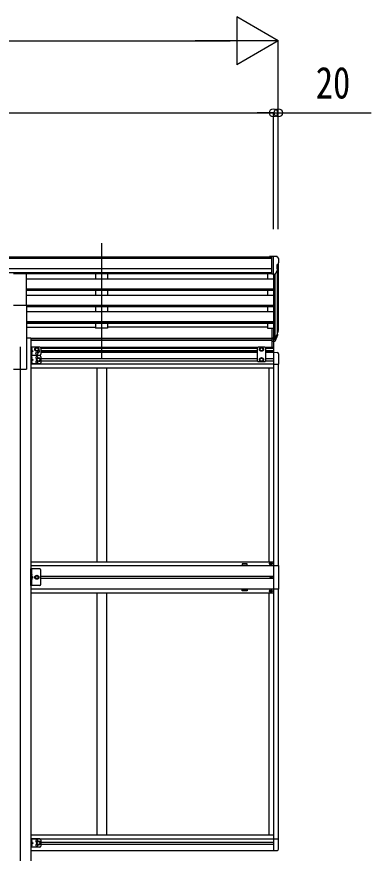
# Model space of a CAD drawing. Units: millimetres, scale not verified. Extents: x -16820 to 16820, y -11880 to 11880.
# Drawn here: x -1025 to 452, y -6082 to -2600 of the extents above; entities that cross this region are included whole.
import ezdxf
from ezdxf.enums import TextEntityAlignment as Align

# ---------------------------------------------------------------- set-up
doc = ezdxf.new("R2010")
doc.units = ezdxf.units.MM
doc.header["$LTSCALE"] = 60
for name, color, linetype in [('0-3_YKK_12', 2, 'Continuous'), ('0-4_YKK_13', 4, 'Continuous'), ('0-5_YKK_A1', 4, 'Continuous'), ('0-6_YKK_D', 6, 'Continuous')]:
    doc.layers.add(name, color=color, linetype=linetype)
doc.styles.add('ＭＳ ゴシック', font='')
doc.styles.get('ＭＳ ゴシック').set_extended_font_data('MS Gothic')

msp = doc.modelspace()

# ---------------------------------------------------------------- linework, layer by layer
at = {"layer": '0-3_YKK_12'}
for p, q in [((-670.92, -3542.97), (-670.92, -4020.49)), ((-1010.92, -3973.81), (-1010.92, -6917.37))]:
    msp.add_line(p, q, dxfattribs=at)
at = {"layer": '0-4_YKK_13'}
for p, q in [((38.58, -3598.72), (28.58, -3598.8)), ((28.58, -3600.32), (28.58, -3598.8)), ((38.58, -3670.7), (38.58, -3598.72)), ((57.08, -3598.72), (38.58, -3598.72)), ((45.08, -3671.7), (45.08, -3598.72)), ((57.08, -3598.72), (59.41, -3598.86)), ((60.17, -3599.28), (64.24, -3605.09)), ((67.08, -3608.09), (67.08, -3608.72)), ((52.7, -3669.89), (61.71, -3654.29)), ((59.08, -3633.23), (59.08, -3649.51)), ((64.55, -3629.9), (59.23, -3632.97)), ((-1038.42, -3669.35), (-983.42, -3669.35)), ((-983.42, -3801.14), (-983.42, -3669.35)), ((38.58, -3670.7), (45.08, -3670.7)), ((45.08, -3671.7), (50.29, -3671.38)), ((-1038.42, -3801.14), (-983.42, -3801.14)), ((38.58, -3896.1), (38.58, -3950.13)), ((38.58, -3896.1), (45.08, -3896.1)), ((45.08, -3896.1), (45.08, -3950.87)), ((51.51, -3940.45), (59.27, -3925.05)), ((60.72, -3925.4), (52.52, -3941.58)), ((61.33, -3925.97), (52.52, -3949.51)), ((63.38, -3908.91), (60.11, -3915.97)), ((63.98, -3910.29), (60.11, -3918.23)), ((61.67, -3921.56), (61.33, -3925.97)), ((38.58, -3936.23), (45.08, -3936.23)), ((38.58, -3941.11), (45.08, -3941.11)), ((38.58, -3950.13), (45.08, -3950.13)), ((39.58, -3976.39), (39.58, -3947.05)), ((45.08, -3941.13), (50.21, -3941.13)), ((45.08, -3942.94), (49.92, -3942.94)), ((45.08, -3947.05), (45.08, -3996.9)), ((45.08, -3950.87), (49.92, -3950.87)), ((46.58, -3996.9), (46.58, -3947.87)), ((-965.72, -3975.39), (-965.72, -4010.39)), ((-928.72, -3975.39), (-965.72, -3975.39)), ((-963.22, -3975.39), (-963.22, -4010.39)), ((-962.72, -3987.89), (-963.22, -3987.8)), ((-963.22, -3992.89), (-956.22, -3992.89)), ((-962.72, -3979.89), (-961.92, -3980.03)), ((-962.72, -3987.89), (-961.92, -3987.75)), ((-962.72, -3997.89), (-961.92, -3998.03)), ((-923.72, -3980.39), (-923.72, -4005.39)), ((-18.42, -3975.39), (-22.42, -3979.39)), ((-22.42, -3979.39), (-22.42, -4032.89)), ((8.58, -3975.39), (-18.42, -3975.39)), ((8.58, -3975.39), (12.58, -3979.39)), ((12.58, -4032.89), (12.58, -3979.39)), ((45.08, -3996.89), (60.37, -3997.69)), ((65.58, -4003.19), (65.58, -4046.09)), ((-928.72, -4010.39), (-965.72, -4010.39)), ((-928.72, -4010.39), (-965.72, -4010.39)), ((-965.72, -4010.39), (-965.72, -4045.39)), ((-962.72, -4005.89), (-963.22, -4005.8)), ((-963.22, -4010.39), (-963.22, -4045.39)), ((-962.72, -4022.89), (-963.22, -4022.8)), ((-963.22, -4027.89), (-956.22, -4027.89)), ((-962.72, -4005.89), (-961.92, -4005.75)), ((-962.72, -4014.89), (-961.92, -4015.03)), ((-962.72, -4022.89), (-961.92, -4022.75)), ((-962.72, -4032.89), (-961.92, -4033.03)), ((-923.72, -4015.39), (-923.72, -4040.39)), ((-18.42, -4036.89), (-22.42, -4032.89)), ((8.58, -4036.89), (-18.42, -4036.89)), ((-4.92, -4020.39), (-11.42, -4024.14)), ((-11.42, -4024.14), (-11.42, -4031.65)), ((-11.42, -4031.65), (-4.92, -4035.4)), ((1.58, -4024.14), (-4.92, -4020.39)), ((-4.92, -4035.4), (1.58, -4031.65)), ((1.58, -4031.65), (1.58, -4024.14)), ((8.58, -4036.89), (12.58, -4032.89)), ((-928.72, -4045.39), (-965.72, -4045.39)), ((-962.72, -4040.89), (-963.22, -4040.8)), ((-962.72, -4040.89), (-961.92, -4040.75)), ((45.08, -4046.09), (65.58, -4046.09)), ((-928.72, -4898.39), (-965.72, -4898.39)), ((-963.22, -4898.39), (-963.22, -4968.39)), ((-923.72, -4963.39), (-923.72, -4903.39)), ((32.58, -4875.39), (31.58, -4875.39)), ((35.58, -4876.39), (36.58, -4876.39)), ((-962.72, -4928.39), (-963.22, -4928.3)), ((-963.22, -4928.39), (-956.22, -4933.39)), ((-963.22, -4933.39), (-956.22, -4933.39)), ((-963.22, -4938.39), (-956.22, -4933.39)), ((-962.72, -4920.39), (-961.92, -4920.53)), ((-962.72, -4928.39), (-961.92, -4928.25)), ((-962.72, -4938.39), (-961.92, -4938.53)), ((33.85, -4934.3), (33.03, -4934.3)), ((36.31, -4933.48), (37.13, -4933.48)), ((-962.72, -4946.39), (-963.22, -4946.3)), ((-962.72, -4946.39), (-961.92, -4946.25)), ((32.58, -4992.39), (31.58, -4992.39)), ((35.58, -4991.39), (36.58, -4991.39)), ((-965.72, -6022.39), (-965.72, -6057.39)), ((-928.72, -6022.39), (-965.72, -6022.39)), ((-963.22, -6022.39), (-963.22, -6057.39)), ((45.08, -6021.7), (65.58, -6021.7)), ((65.58, -6064.6), (65.58, -6021.7)), ((-928.72, -6057.39), (-965.72, -6057.39)), ((-962.72, -6034.89), (-963.22, -6034.8)), ((-963.22, -6039.89), (-956.22, -6039.89)), ((-962.72, -6052.89), (-963.22, -6052.8)), ((-962.72, -6026.89), (-961.92, -6027.03)), ((-962.72, -6034.89), (-961.92, -6034.75)), ((-962.72, -6044.89), (-961.92, -6045.03)), ((-962.72, -6052.89), (-961.92, -6052.75)), ((-923.72, -6027.39), (-923.72, -6052.39)), ((45.08, -6070.9), (60.37, -6070.1))]:
    msp.add_line(p, q, dxfattribs=at)
for points in [[(-963.6, -3983.89), (-962.97, -3982.71), (-960.74, -3981.59)], [(-963.6, -3983.89), (-962.97, -3985.08), (-960.74, -3986.19)], [(-963.6, -4001.89), (-962.97, -4000.71), (-960.74, -3999.59)], [(-963.6, -4001.89), (-962.97, -4003.08), (-960.74, -4004.19)], [(-962.72, -3987.89), (-962.72, -3979.89), (-963.22, -3979.98), (-963.22, -3987.8)], [(-963.22, -3987.89), (-956.22, -3992.89), (-963.22, -3997.89)], [(-962.72, -4005.89), (-962.72, -3997.89), (-963.22, -3997.98), (-963.22, -4005.8)], [(-11.42, -3980.64), (-4.92, -3976.89), (1.58, -3980.64)], [(1.58, -3980.64), (1.58, -3988.15), (-4.92, -3991.9), (-11.42, -3988.15), (-11.42, -3980.64)], [(-963.6, -4018.89), (-962.97, -4017.71), (-960.74, -4016.59)], [(-963.6, -4018.89), (-962.97, -4020.08), (-960.74, -4021.19)], [(-963.6, -4036.89), (-962.97, -4035.71), (-960.74, -4034.59)], [(-963.6, -4036.89), (-962.97, -4038.08), (-960.74, -4039.19)], [(-962.72, -4022.89), (-962.72, -4014.89), (-963.22, -4014.98), (-963.22, -4022.8)], [(-963.22, -4022.89), (-956.22, -4027.89), (-963.22, -4032.89)], [(-962.72, -4040.89), (-962.72, -4032.89), (-963.22, -4032.98), (-963.22, -4040.8)], [(34.58, -4874.39), (34.58, -4873.39), (33.58, -4873.39), (33.58, -4874.39)], [(-928.72, -4968.39), (-965.72, -4968.39), (-965.72, -4898.39)], [(31.58, -4875.39), (31.58, -4876.39), (32.58, -4876.39)], [(33.58, -4877.39), (33.58, -4878.39), (34.58, -4878.39), (34.58, -4877.39)], [(36.58, -4876.39), (36.58, -4875.39), (35.58, -4875.39)], [(45.08, -4884.89), (65.78, -4884.89), (65.78, -4982.89), (45.08, -4982.89)], [(-963.6, -4924.39), (-962.97, -4923.21), (-960.74, -4922.09)], [(-963.6, -4924.39), (-962.97, -4925.58), (-960.74, -4926.69)], [(-963.6, -4942.39), (-962.97, -4941.21), (-960.74, -4940.09)], [(-963.6, -4942.39), (-962.97, -4943.58), (-960.74, -4944.69)], [(-962.72, -4928.39), (-962.72, -4920.39), (-963.22, -4920.48), (-963.22, -4928.3)], [(-962.72, -4946.39), (-962.72, -4938.39), (-963.22, -4938.48), (-963.22, -4946.3)], [(33.03, -4934.3), (33.03, -4933.48), (33.85, -4933.48)], [(34.67, -4932.66), (34.67, -4931.84), (35.49, -4931.84), (35.49, -4932.66)], [(35.49, -4935.12), (35.49, -4935.94), (34.67, -4935.94), (34.67, -4935.12)], [(37.13, -4933.48), (37.13, -4934.3), (36.31, -4934.3)], [(31.58, -4992.39), (31.58, -4991.39), (32.58, -4991.39)], [(33.58, -4990.39), (33.58, -4989.39), (34.58, -4989.39), (34.58, -4990.39)], [(34.58, -4993.39), (34.58, -4994.39), (33.58, -4994.39), (33.58, -4993.39)], [(36.58, -4991.39), (36.58, -4992.39), (35.58, -4992.39)], [(-963.6, -6030.89), (-962.97, -6029.71), (-960.74, -6028.59)], [(-963.6, -6030.89), (-962.97, -6032.08), (-960.74, -6033.19)], [(-963.6, -6048.89), (-962.97, -6047.71), (-960.74, -6046.59)], [(-963.6, -6048.89), (-962.97, -6050.08), (-960.74, -6051.19)], [(-962.72, -6034.89), (-962.72, -6026.89), (-963.22, -6026.98), (-963.22, -6034.8)], [(-963.22, -6034.89), (-956.22, -6039.89), (-963.22, -6044.89)], [(-962.72, -6052.89), (-962.72, -6044.89), (-963.22, -6044.98), (-963.22, -6052.8)]]:
    msp.add_lwpolyline(points, dxfattribs=at)
for points in [[(-940.72, -3991.9), (-947.22, -3988.15), (-947.22, -3980.64), (-940.72, -3976.89), (-934.22, -3980.64), (-934.22, -3988.15)], [(-933.72, -4035.4), (-940.22, -4031.65), (-940.22, -4024.14), (-933.72, -4020.39), (-927.22, -4024.14), (-927.22, -4031.65)], [(-948.23, -4933.39), (-944.47, -4939.89), (-936.97, -4939.89), (-933.22, -4933.39), (-936.97, -4926.89), (-944.47, -4926.89)], [(-933.72, -6047.4), (-940.22, -6043.65), (-940.22, -6036.14), (-933.72, -6032.39), (-927.22, -6036.14), (-927.22, -6043.65)]]:
    msp.add_lwpolyline(points, close=True, dxfattribs=at)
for centre, radius in [((-940.72, -3984.39), 8.5), ((-940.72, -3984.39), 7.5), ((-940.72, -3984.39), 6.5), ((-940.72, -4001.39), 4.25), ((-4.92, -3984.39), 8.5), ((-4.92, -3984.39), 7.5), ((-4.92, -3984.39), 6.5), ((-933.72, -4027.89), 8.5), ((-933.72, -4027.89), 7.5), ((-933.72, -4027.89), 6.5), ((-4.92, -4027.89), 8.5), ((-4.92, -4027.89), 7.5), ((-4.92, -4027.89), 6.5), ((34.08, -4875.89), 5.9), ((-940.72, -4933.39), 8.5), ((-940.72, -4933.39), 7.5), ((-940.72, -4933.39), 6.5), ((-940.72, -4933.39), 5.5), ((35.08, -4933.89), 3.75), ((34.08, -4991.89), 5.9), ((-933.72, -6039.89), 8.5), ((-933.72, -6039.89), 7.5), ((-933.72, -6039.89), 6.5)]:
    msp.add_circle(centre, radius, dxfattribs=at)
for centre, radius, start, end in [((59.35, -3599.86), 1, 35, 86.5), ((64.08, -3608.09), 3, 0, 87), ((-134.92, -3608.72), 202, 355.05096, 0), ((59.38, -3633.23), 0.3, 120, 180), ((59.38, -3649.51), 0.3, 180, 265.2833), ((59.11, -3652.79), 3, 330, 85.2833), ((60.17, -3625.53), 6.18, 315.00103, 354.2965), ((50.11, -3668.39), 3, 273.5, 330), ((34.49, -3899.41), 30.41, 341.80266, 352.8448), ((35.9, -3901.17), 29.53, 342.01856, 353.49194), ((-962.07, -3980.92), 0.9, 32.05588, 80), ((-962.07, -3986.87), 0.9, 280, 327.94412), ((-962.07, -3998.92), 0.9, 32.05588, 80), ((-966.82, -3983.89), 6.5, 327.94412, 32.05588), ((-966.82, -4001.89), 6.5, 327.94412, 32.05588), ((-933.72, -3992.89), 4.25, 173.70569, 85.23923), ((-928.72, -3980.39), 5, 0, 90), ((60.08, -4003.19), 5.5, 0, 87), ((-962.07, -4004.87), 0.9, 280, 327.94412), ((-962.07, -4015.92), 0.9, 32.05588, 80), ((-962.07, -4021.87), 0.9, 280, 327.94412), ((-962.07, -4033.92), 0.9, 32.05588, 80), ((-966.82, -4018.89), 6.5, 327.94412, 32.05588), ((-966.82, -4036.89), 6.5, 327.94412, 32.05588), ((-940.72, -4019.39), 4.25, 353.70569, 265.23923), ((-940.72, -4036.39), 4.25, 94.76077, 6.29431), ((-928.72, -4005.39), 5, 270, 0), ((-928.72, -4015.39), 5, 0, 90), ((-962.07, -4039.87), 0.9, 280, 327.94412), ((-928.72, -4040.39), 5, 270, 0), ((32.58, -4874.39), 1, 270, 0), ((35.58, -4874.39), 1, 180, 270), ((-928.72, -4903.39), 5, 0, 90), ((32.58, -4877.39), 1, 0, 90), ((35.58, -4877.39), 1, 90, 180), ((-962.07, -4921.42), 0.9, 32.05588, 80), ((-962.07, -4927.37), 0.9, 280, 327.94412), ((-962.07, -4939.42), 0.9, 32.05588, 80), ((-966.82, -4924.39), 6.5, 327.94412, 32.05588), ((-966.82, -4942.39), 6.5, 327.94412, 32.05588), ((33.85, -4932.66), 0.82, 270, 0), ((33.85, -4935.12), 0.82, 0, 90), ((36.31, -4932.66), 0.82, 180, 270), ((36.31, -4935.12), 0.82, 90, 180), ((-962.07, -4945.37), 0.9, 280, 327.94412), ((-928.72, -4963.39), 5, 270, 0), ((32.58, -4990.39), 1, 270, 0), ((32.58, -4993.39), 1, 0, 90), ((35.58, -4990.39), 1, 180, 270), ((35.58, -4993.39), 1, 90, 180), ((-928.72, -6027.39), 5, 0, 90), ((-962.07, -6027.92), 0.9, 32.05588, 80), ((-962.07, -6033.87), 0.9, 280, 327.94412), ((-962.07, -6045.92), 0.9, 32.05588, 80), ((-962.07, -6051.87), 0.9, 280, 327.94412), ((-966.82, -6030.89), 6.5, 327.94412, 32.05588), ((-966.82, -6048.89), 6.5, 327.94412, 32.05588), ((-940.72, -6031.39), 4.25, 353.70569, 265.23923), ((-940.72, -6048.39), 4.25, 94.76077, 6.29431), ((-928.72, -6052.39), 5, 270, 0), ((60.08, -6064.6), 5.5, 273, 0)]:
    msp.add_arc(centre, radius, start, end, dxfattribs=at)
for centre, major_axis, ratio, start_param, end_param in [((-22.78, -3894.93), (-87.93, 4.42), 0.541684, 3.060334, 3.2172517), ((-23.57, -3901.6), (89.06, 1.43), 0.57596, 6.1985533, 6.3701348), ((-24.84, -3901.51), (88.05, 0), 0.90356, 5.9828017, 6.0168888), ((60.37, -3921.56), (-1.3, 0), 0.90356, 2.9359903, 4.9130961), ((-25.55, -3905.37), (89.07, 0), 0.90356, 6.0316505, 6.077583), ((49.92, -3940.22), (3, 0), 0.90356, 4.712389, 5.7595865), ((49.92, -3948.16), (-3, 0), 0.90356, 1.5707963, 2.6179939), ((50.21, -3939.77), (1.5, 0), 0.90356, 4.712389, 5.7595865)]:
    msp.add_ellipse(centre, major_axis=major_axis, ratio=ratio, start_param=start_param, end_param=end_param, dxfattribs=at)
at = {"layer": '0-5_YKK_A1'}
for p, q in [((-4950.42, -3600.32), (38.58, -3600.32)), ((-4950.42, -3605.53), (38.58, -3605.53)), ((38.58, -3649.06), (-4960.42, -3649.06)), ((65.08, -3629.29), (65.08, -3895.73)), ((38.58, -3666.92), (-4960.42, -3666.92)), ((38.58, -3670.26), (-983.42, -3670.26)), ((-983.42, -3690.61), (45.08, -3690.61)), ((-695.92, -3670.16), (-695.92, -3690.61)), ((-645.92, -3670.16), (-645.92, -3690.52)), ((20.08, -3670.26), (20.08, -3690.61)), ((45.08, -3671.7), (45.08, -3896.1)), ((51.08, -3671.23), (51.09, -3940.87)), ((60.11, -3657.06), (60.11, -3922.44)), ((-983.42, -3732.49), (45.08, -3732.49)), ((-983.42, -3733.99), (45.08, -3733.99)), ((-983.42, -3738.31), (45.08, -3738.31)), ((-983.42, -3759.11), (45.08, -3759.11)), ((-695.92, -3738.31), (-695.92, -3759.11)), ((-645.92, -3738.31), (-645.92, -3759.11)), ((20.08, -3738.31), (20.08, -3759.11)), ((-983.42, -3800.98), (45.08, -3800.98)), ((-983.42, -3801.14), (-983.42, -4067.37)), ((-983.42, -3802.48), (45.08, -3802.48)), ((-983.42, -3806.8), (45.08, -3806.8)), ((-983.42, -3827.6), (45.08, -3827.6)), ((-695.92, -3806.8), (-695.92, -3827.6)), ((-645.92, -3806.8), (-645.92, -3827.6)), ((20.08, -3806.8), (20.08, -3827.6)), ((-983.42, -3869.48), (45.08, -3869.48)), ((-983.42, -3870.97), (45.08, -3870.97)), ((-983.42, -3875.29), (45.08, -3875.29)), ((-983.42, -3891.79), (-695.92, -3891.79)), ((-695.92, -3875.29), (-695.92, -3896.73)), ((-645.92, -3896.73), (-695.92, -3896.73)), ((-645.92, -3875.29), (-645.92, -3896.73)), ((20.08, -3891.79), (-645.92, -3891.79)), ((20.08, -3875.29), (20.08, -3896.73)), ((20.08, -3896.73), (38.58, -3896.73)), ((-965.72, -3938.37), (-983.42, -3938.37)), ((-965.72, -3938.37), (-965.72, -6817.37)), ((-965.72, -3938.8), (38.58, -3938.8)), ((-965.72, -3940.2), (38.58, -3940.2)), ((38.58, -3947.89), (-965.72, -3947.89)), ((-925.93, -3976.39), (-19.42, -3976.39)), ((-923.95, -3979.89), (-22.42, -3979.89)), ((-923.92, -3988.89), (-22.42, -3988.89)), ((-923.92, -3992.39), (-22.42, -3992.39)), ((-22.42, -3997.39), (-923.92, -3997.39)), ((9.58, -3976.39), (45.08, -3976.39)), ((12.58, -3979.89), (45.08, -3979.89)), ((12.58, -3988.89), (45.08, -3988.89)), ((12.58, -3992.39), (45.08, -3992.39)), ((45.08, -3997.39), (12.58, -3997.39)), ((45.08, -3996.69), (45.08, -4933.89)), ((-923.92, -4023.39), (-22.42, -4023.39)), ((-923.92, -4032.39), (-22.42, -4032.39)), ((12.58, -4023.39), (45.08, -4023.39)), ((12.58, -4032.39), (45.08, -4032.39)), ((-1038.42, -4067.37), (-983.42, -4067.37)), ((45.08, -4045.89), (-965.72, -4045.89)), ((-965.72, -4061.89), (45.08, -4061.89)), ((-690.92, -4061.89), (-690.92, -4868.89)), ((-650.92, -4061.89), (-650.92, -4868.89)), ((25.08, -4061.89), (25.08, -4868.89)), ((25.08, -4061.89), (25.08, -4868.89)), ((65.08, -4046.09), (65.08, -4884.69)), ((-965.72, -4869.39), (45.08, -4869.39)), ((-965.72, -4884.89), (45.08, -4884.89)), ((-923.72, -4929.39), (45.08, -4929.39)), ((45.08, -4938.39), (-923.72, -4938.39)), ((45.08, -4933.69), (45.08, -6070.89)), ((45.08, -4982.89), (-965.72, -4982.89)), ((-965.72, -4998.39), (45.08, -4998.39)), ((-690.92, -4998.39), (-690.92, -6005.89)), ((-650.92, -4998.39), (-650.92, -6005.89)), ((25.08, -4998.89), (25.08, -6005.89)), ((25.08, -4998.89), (25.08, -6005.89)), ((65.08, -4983.09), (65.08, -6021.7)), ((-965.72, -6005.89), (45.08, -6005.89)), ((-965.72, -6021.89), (45.08, -6021.89)), ((45.08, -6005.89), (45.08, -6021.89)), ((-923.92, -6035.39), (45.08, -6035.39)), ((-923.92, -6044.39), (45.08, -6044.39)), ((-965.72, -6070.39), (45.08, -6070.39))]:
    msp.add_line(p, q, dxfattribs=at)
for points in [[(-84.92, -4882.89), (-64.92, -4882.89), (-64.92, -4877.89), (-84.92, -4877.89)], [(-84.92, -4984.89), (-64.92, -4984.89), (-64.92, -4989.89), (-84.92, -4989.89)]]:
    msp.add_lwpolyline(points, close=True, dxfattribs=at)
at = {"layer": '0-6_YKK_D'}
for p, q in [((65.08, -2700.32), (-108.13, -2600.32)), ((-108.13, -2600.32), (-108.13, -2800.32)), ((-9798.92, -2700.32), (-134.92, -2700.32)), ((65.08, -2700.32), (-281.33, -2700.32)), ((65.08, -2700.32), (-108.13, -2800.32)), ((65.08, -3485.02), (65.08, -2699.32)), ((-4966.92, -3000.32), (45.08, -3000.32)), ((45.08, -3000.32), (-22.92, -3000.32)), ((45.08, -3485.02), (45.08, -2999.32)), ((45.08, -3485.02), (45.08, -2999.32)), ((45.08, -3000.32), (65.08, -3000.32)), ((65.08, -3485.02), (65.08, -2999.32)), ((65.08, -3000.32), (452.28, -3000.32))]:
    msp.add_line(p, q, dxfattribs=at)
for centre in [(45.08, -3000.32), (45.08, -3000.32), (65.08, -3000.32)]:
    msp.add_circle(centre, 17, dxfattribs=at)

# ---------------------------------------------------------------- texts
at = {"layer": '0-6_YKK_D', "style": 'ＭＳ ゴシック', "width": 0.8}
msp.add_text('20', height=132, dxfattribs=at).set_placement((221.08, -2980.32), align=Align.BOTTOM_LEFT)

doc.saveas('drawing.dxf')
